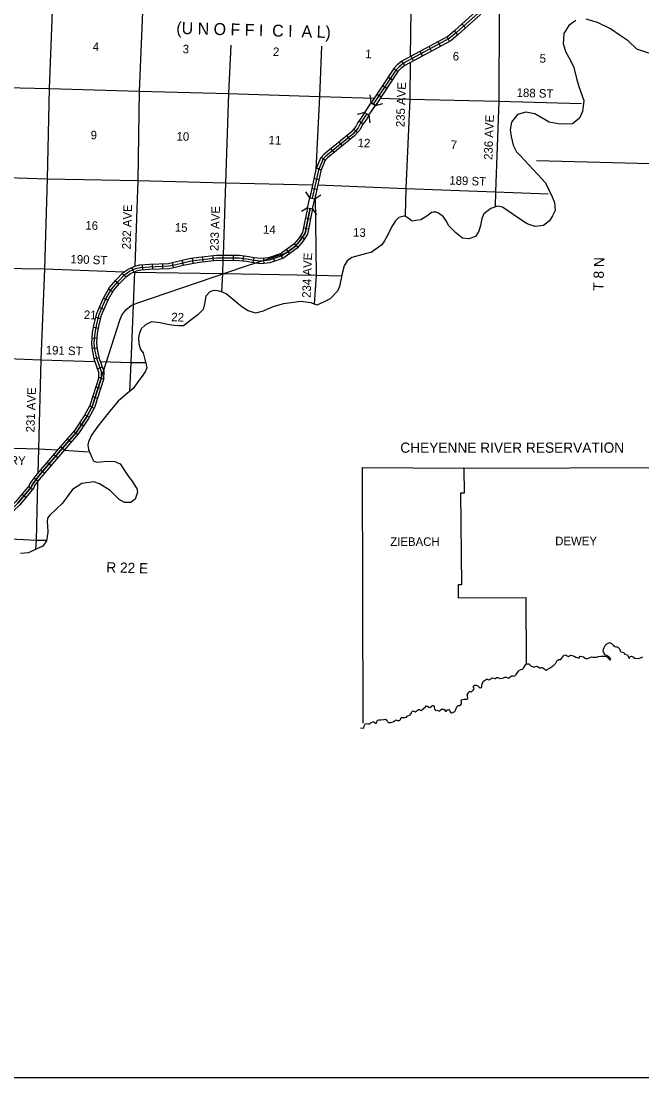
# Model space of a CAD drawing. Extents: x 751126 to 1167965, y 16172416 to 16552059.
# Drawn here: x 994524 to 1030875, y 16181979 to 16243865 of the extents above; entities that cross this region are included whole.
import ezdxf

# ---------------------------------------------------------------- set-up
doc = ezdxf.new("R2010")
doc.units = 0
for name, color, linetype in [('L13', 7, 'Continuous'), ('L14', 7, 'Continuous'), ('L16', 7, 'Continuous'), ('L18', 7, 'Continuous'), ('L2', 7, 'Continuous'), ('L23', 7, 'Continuous'), ('L30', 7, 'Continuous'), ('L31', 7, 'Continuous'), ('L37', 7, 'Continuous'), ('L52', 7, 'Continuous'), ('L8', 7, 'Continuous')]:
    doc.layers.add(name, color=color, linetype=linetype)

msp = doc.modelspace()

# ---------------------------------------------------------------- linework, layer by layer
at = {"layer": 'L13'}
for points in [[(996360, 16244984), (996173, 16239917), (996046, 16234631), (995887, 16229355), (995676, 16224030), (995534, 16218811), (995500, 16217376)], [(1001653, 16244876), (1001439, 16239759), (1001356, 16234531), (1001181, 16229522)], [(1017338, 16244506), (1017313, 16241771)], [(1022521, 16244325), (1022490, 16239187), (1022313, 16233878), (1022290, 16233014)], [(1006796, 16242458), (1006673, 16239636), (1006498, 16234402), (1006350, 16230158)], [(1012116, 16242405), (1011997, 16239443), (1011785, 16235180)], [(1017310, 16241439), (1017289, 16239301), (1017047, 16234069), (1017004, 16232485)], [(987770, 16240124), (991031, 16240047), (996173, 16239917), (1001439, 16239759), (1006673, 16239636), (1011997, 16239443), (1015206, 16239357)], [(1015566, 16239347), (1017289, 16239301), (1022490, 16239187), (1027336, 16239041)], [(988284, 16234857), (990747, 16234799), (996046, 16234631), (1001356, 16234531), (1006498, 16234402), (1011589, 16234281)], [(1011894, 16234272), (1017047, 16234069), (1022313, 16233878), (1025395, 16233748)], [(1011748, 16233639), (1011806, 16228979), (1011688, 16227298)], [(1006339, 16229858), (1006312, 16229084), (1006259, 16228009)], [(988635, 16229517), (990543, 16229431), (995887, 16229355), (1000558, 16229185)], [(1001170, 16229188), (1000950, 16223872), (1000873, 16222182)], [(1001116, 16229164), (1006312, 16229084), (1011806, 16228979), (1013293, 16228947)], [(991842, 16224187), (995676, 16224030), (998851, 16223935)], [(999173, 16223925), (1000950, 16223872), (1001760, 16223880)], [(991957, 16218907), (995534, 16218811), (996663, 16218750)], [(997027, 16218730), (998474, 16218651)], [(995488, 16216878), (995406, 16213467), (995368, 16212926)], [(986298, 16213839), (990126, 16213742), (995406, 16213467), (995983, 16213466)]]:
    msp.add_lwpolyline(points, dxfattribs=at)
at = {"layer": 'L18'}
for p, q in [((1015025, 16239089), (1014968, 16239540)), ((1014644, 16238519), (1015025, 16239089)), ((1014892, 16238353), (1015273, 16238923)), ((1015025, 16239089), (1015273, 16238923)), ((1015273, 16238923), (1015712, 16239043)), ((1014644, 16238519), (1014205, 16238399)), ((1014644, 16238519), (1014892, 16238353)), ((1014892, 16238353), (1014949, 16237902)), ((1011425, 16233522), (1011195, 16233875)), ((1011302, 16232938), (1011425, 16233522)), ((1011425, 16233522), (1011717, 16233460)), ((1011594, 16232877), (1011717, 16233460)), ((1011717, 16233460), (1012070, 16233691)), ((1011302, 16232938), (1010949, 16232708)), ((1011302, 16232938), (1011594, 16232877)), ((1011594, 16232877), (1011825, 16232523))]:
    msp.add_line(p, q, dxfattribs=at)
at = {"layer": 'L2'}
for points in [[(1027003, 16243904), (1026603, 16243606), (1026306, 16243137), (1026265, 16242528), (1026427, 16242048), (1026674, 16241598), (1026887, 16241141), (1027045, 16240510), (1027206, 16239988), (1027486, 16239220), (1027402, 16238571), (1027216, 16238191), (1026806, 16237860), (1026087, 16237829), (1025447, 16237955), (1024600, 16238445), (1024077, 16238543), (1023588, 16238397), (1023250, 16237947), (1023171, 16237498), (1023227, 16237103), (1023339, 16236607), (1023538, 16236218), (1023740, 16235995), (1024763, 16234898), (1025226, 16234401), (1025621, 16233572), (1025754, 16233251), (1025800, 16232781), (1025649, 16232468)], [(1033799, 16244073), (1033525, 16243512), (1033401, 16242947), (1033290, 16242566), (1033114, 16242228), (1032746, 16241887), (1032342, 16241764), (1031999, 16241748), (1030583, 16242229), (1030078, 16242702), (1029602, 16243024), (1029037, 16243423), (1028270, 16243786), (1027615, 16243988)], [(1025649, 16232468), (1025457, 16232164), (1025108, 16231889), (1024622, 16231835), (1024158, 16231998), (1023592, 16232373), (1023075, 16232721), (1022714, 16232964), (1022415, 16233031), (1022028, 16232899), (1021626, 16232584), (1021502, 16232303), (1021416, 16231905), (1021323, 16231556), (1021140, 16231260), (1020735, 16231121), (1020368, 16231147), (1019984, 16231458), (1019569, 16231870), (1019418, 16232175), (1019250, 16232414), (1018963, 16232622), (1018823, 16232684), (1018647, 16232681), (1018546, 16232650), (1018332, 16232480), (1017933, 16232223), (1017639, 16232181), (1017422, 16232154), (1017266, 16232266), (1017135, 16232370), (1017020, 16232440), (1016962, 16232442), (1016634, 16232375), (1016453, 16232163), (1016227, 16231835), (1015996, 16231348), (1015795, 16231002), (1015638, 16230773), (1015024, 16230313), (1014756, 16230261), (1013881, 16230026), (1013608, 16229833), (1013441, 16229536), (1013321, 16229088), (1013175, 16228332), (1013050, 16228043), (1012612, 16227595), (1012265, 16227420), (1011842, 16227231), (1011512, 16227374), (1011187, 16227408), (1010920, 16227440), (1009881, 16227300), (1009258, 16227142), (1008700, 16226873), (1008254, 16226768), (1007823, 16226896), (1007462, 16227106), (1006522, 16227892), (1006324, 16227989), (1006051, 16228072), (1005784, 16228095), (1005565, 16228009), (1005349, 16227765), (1005253, 16227308), (1005178, 16226975), (1004868, 16226666), (1004485, 16226376), (1004211, 16226149), (1004024, 16226020), (1003757, 16226019), (1003490, 16226043), (1003099, 16226095), (1002667, 16226190), (1002159, 16226246), (1001812, 16226071), (1001555, 16225836), (1001446, 16225530), (1001391, 16225322), (1001415, 16224996), (1001523, 16224642), (1001667, 16224437), (1001765, 16224050), (1001826, 16223831), (1001877, 16223554), (1001788, 16223323), (1001649, 16223126), (1001371, 16222757), (1001076, 16222356), (1000640, 16221983), (1000212, 16221602), (999790, 16221129), (999012, 16220147), (998647, 16219622), (998469, 16219234), (998423, 16219060), (998465, 16218774), (998670, 16218309), (998765, 16218123), (998930, 16218043)], [(998930, 16218043), (999189, 16218062), (999516, 16218095), (1000008, 16218073), (1000314, 16217948), (1000579, 16217548), (1000811, 16217191), (1001021, 16216918), (1001205, 16216637), (1001302, 16216493), (1001346, 16216282), (1001210, 16215877), (1000946, 16215683), (1000587, 16215684), (1000266, 16215860), (999737, 16216384), (999121, 16216768), (998773, 16216886), (998077, 16216796), (997525, 16216435), (997316, 16216148), (996943, 16215640), (996206, 16214925), (996076, 16214753), (996045, 16214561), (996072, 16214310), (996096, 16213942), (996006, 16213426), (995789, 16213122), (995476, 16212972), (994960, 16212735), (994483, 16212690)]]:
    msp.add_lwpolyline(points, dxfattribs=at)
at = {"layer": 'L23'}
msp.add_lwpolyline([(1091107, 16361501), (1165325, 16361501), (1165325, 16181980), (911349, 16181979)], dxfattribs=at)
at = {"layer": 'L31'}
for points in [[(1014545, 16202760), (1014518, 16217724), (1020444, 16217689), (1020439, 16217689), (1032891, 16217729)], [(1020444, 16217689), (1020469, 16216229), (1020248, 16216227), (1020305, 16210858), (1020115, 16210857), (1020112, 16210082), (1024076, 16210112), (1024103, 16206256)], [(1028709, 16206680), (1028847, 16206628), (1028938, 16206528), (1029014, 16206433), (1029060, 16206491), (1028979, 16206607), (1028846, 16206691), (1028724, 16206754), (1028659, 16206838), (1028604, 16206974), (1028629, 16207080), (1028659, 16207186), (1028720, 16207292), (1028824, 16207392), (1028892, 16207440), (1028986, 16207477), (1029098, 16207425), (1029210, 16207304), (1029285, 16207247), (1029391, 16207226), (1029459, 16207221), (1029492, 16207179), (1029556, 16207100), (1029606, 16206990), (1029622, 16206948), (1029723, 16206901), (1029824, 16206864), (1029850, 16206849), (1029867, 16206791), (1030031, 16206755), (1030130, 16206544), (1030186, 16206650), (1030270, 16206671), (1030376, 16206609), (1030425, 16206561), (1030704, 16206542), (1030924, 16206627)], [(1020899, 16204595), (1020951, 16204637), (1020962, 16204643), (1021003, 16204685), (1021049, 16204759), (1021021, 16204854), (1021020, 16204922), (1021083, 16204970), (1021178, 16204976), (1021278, 16204934), (1021348, 16204861), (1021412, 16204814), (1021480, 16204840), (1021506, 16204893), (1021499, 16204972), (1021585, 16205184), (1021663, 16205258), (1021767, 16205327), (1021841, 16205338), (1021916, 16205285), (1021994, 16205307), (1022041, 16205360), (1022114, 16205413), (1022209, 16205387), (1022262, 16205366), (1022325, 16205377), (1022346, 16205430), (1022441, 16205420), (1022520, 16205383), (1022621, 16205373), (1022778, 16205416), (1022846, 16205443), (1022920, 16205438), (1023026, 16205407), (1023121, 16205407), (1023152, 16205439), (1023204, 16205492), (1023246, 16205529), (1023319, 16205524), (1023383, 16205514), (1023430, 16205530), (1023508, 16205594), (1023657, 16205806), (1023714, 16205864), (1023804, 16205891), (1023882, 16205918), (1023945, 16205976), (1024011, 16206071), (1024052, 16206177), (1024093, 16206230), (1024246, 16206225), (1024326, 16206157), (1024391, 16206089), (1024502, 16206058), (1024607, 16206058), (1024707, 16206096), (1024792, 16206075), (1024883, 16205986), (1024930, 16205991), (1024998, 16206018), (1025040, 16206018), (1025136, 16205945), (1025195, 16205898), (1025280, 16205850), (1025333, 16205888), (1025463, 16205978), (1025697, 16206132), (1025827, 16206270), (1025919, 16206429), (1026003, 16206471), (1026082, 16206487), (1026160, 16206541), (1026233, 16206609), (1026258, 16206662), (1026294, 16206715), (1026378, 16206747), (1026447, 16206737), (1026500, 16206690), (1026569, 16206664), (1026637, 16206691), (1026700, 16206733), (1026790, 16206712), (1026917, 16206666), (1027007, 16206618), (1027129, 16206587), (1027208, 16206572), (1027265, 16206678), (1027360, 16206657), (1027461, 16206631), (1027546, 16206558), (1027642, 16206511), (1027747, 16206554), (1027825, 16206601), (1027924, 16206644), (1027999, 16206618), (1028067, 16206608), (1028209, 16206624), (1028341, 16206651), (1028467, 16206684), (1028551, 16206674), (1028709, 16206680)], [(1014397, 16202469), (1014571, 16202464), (1014597, 16202480), (1014637, 16202628), (1014678, 16202718), (1014746, 16202734), (1014826, 16202703), (1014926, 16202704), (1014983, 16202746), (1015025, 16202783), (1015119, 16202831), (1015187, 16202826), (1015251, 16202779), (1015310, 16202742), (1015351, 16202801), (1015391, 16202922), (1015465, 16202938), (1015596, 16202955), (1015770, 16202971), (1015854, 16202977), (1015934, 16202935), (1015983, 16202846), (1016047, 16202788), (1016179, 16202784), (1016310, 16202837), (1016420, 16202911), (1016482, 16202943), (1016572, 16202917), (1016673, 16202907), (1016740, 16202966), (1016750, 16203034), (1016775, 16203082), (1016786, 16203092), (1016881, 16203093), (1016934, 16203077), (1016991, 16203083), (1017091, 16203110), (1017132, 16203168), (1017310, 16203237), (1017346, 16203306), (1017428, 16203433), (1017470, 16203476), (1017571, 16203434), (1017603, 16203413), (1017629, 16203418), (1017671, 16203450), (1017728, 16203519), (1017785, 16203556), (1017854, 16203551), (1017896, 16203515), (1017949, 16203499), (1018204, 16203701), (1018235, 16203764), (1018330, 16203749), (1018394, 16203691), (1018447, 16203665), (1018547, 16203702), (1018562, 16203755), (1018625, 16203787), (1018672, 16203782), (1018704, 16203740), (1018716, 16203687), (1018734, 16203577), (1018819, 16203498), (1018877, 16203509), (1018962, 16203483), (1019041, 16203467), (1019072, 16203520), (1019134, 16203573), (1019240, 16203579), (1019282, 16203564), (1019325, 16203532), (1019357, 16203474), (1019411, 16203443), (1019478, 16203522), (1019493, 16203538), (1019572, 16203560), (1019610, 16203497), (1019643, 16203423), (1019681, 16203360), (1019734, 16203355), (1019797, 16203376), (1019917, 16203435), (1019968, 16203519), (1020039, 16203699), (1020122, 16203784), (1020243, 16203795), (1020315, 16203880), (1020308, 16203985), (1020291, 16204101), (1020348, 16204138), (1020442, 16204160), (1020574, 16204150), (1020632, 16204156), (1020674, 16204203), (1020656, 16204346), (1020654, 16204414), (1020721, 16204531), (1020767, 16204599), (1020836, 16204616), (1020899, 16204595)]]:
    msp.add_lwpolyline(points, dxfattribs=at)
at = {"layer": 'L52'}
msp.add_lwpolyline([(1024714, 16235713), (1035829, 16235406)], dxfattribs=at)
at = {"layer": 'L8'}
for p, q in [((1020094, 16243069), (1019902, 16243296)), ((1020542, 16243469), (1020343, 16243691)), ((1019080, 16242395), (1018939, 16242658)), ((1019605, 16242678), (1019464, 16242940)), ((1018029, 16241829), (1017888, 16242092)), ((1018555, 16242112), (1018413, 16242375)), ((1017000, 16241278), (1016816, 16241512)), ((1017504, 16241547), (1017362, 16241809)), ((1016593, 16240912), (1016344, 16241077)), ((1016263, 16240415), (1016014, 16240580)), ((1015603, 16239421), (1015355, 16239586)), ((1015933, 16239918), (1015684, 16240083)), ((1015273, 16238924), (1015025, 16239089)), ((1014645, 16238517), (1014894, 16238352)), ((1014310, 16238029), (1014554, 16237857)), ((1013590, 16237148), (1013779, 16236917)), ((1014001, 16237539), (1014228, 16237346)), ((1013128, 16236772), (1013316, 16236540)), ((1012118, 16235906), (1012340, 16235708)), ((1012665, 16236395), (1012853, 16236164)), ((1011822, 16235266), (1012097, 16235152)), ((1011673, 16234662), (1011965, 16234599)), ((1011546, 16234079), (1011838, 16234016)), ((1011181, 16232352), (1011474, 16232294)), ((1011065, 16231767), (1011357, 16231709)), ((1010868, 16231274), (1011119, 16231113)), ((1009829, 16229983), (1009736, 16230266)), ((1010064, 16230485), (1010240, 16230244)), ((1010514, 16230822), (1010740, 16230628)), ((1001642, 16229306), (1001623, 16229604)), ((1002234, 16229340), (1002222, 16229638)), ((1002830, 16229365), (1002818, 16229663)), ((1003444, 16229430), (1003387, 16229723)), ((1004027, 16229574), (1003962, 16229865)), ((1004601, 16229688), (1004558, 16229983)), ((1005189, 16229767), (1005153, 16230064)), ((1005781, 16229838), (1005745, 16230135)), ((1006357, 16229858), (1006360, 16230157)), ((1006954, 16229853), (1006956, 16230152)), ((1007534, 16229824), (1007566, 16230120)), ((1008114, 16229735), (1008165, 16230029)), ((1008747, 16229699), (1008718, 16229996)), ((1009361, 16229819), (1009267, 16230102)), ((1000665, 16228887), (1000450, 16229093)), ((1001121, 16229167), (1000999, 16229440)), ((1000261, 16228459), (1000034, 16228654)), ((999901, 16228020), (999643, 16228169)), ((999617, 16227513), (999345, 16227635)), ((999184, 16226433), (998894, 16226504)), ((999376, 16226969), (999103, 16227088)), ((999054, 16225859), (998761, 16225916)), ((998980, 16225285), (998682, 16225307)), ((998988, 16224717), (998691, 16224687)), ((999102, 16224148), (998810, 16224086)), ((999287, 16223603), (999006, 16223503)), ((999081, 16223016), (999365, 16222925)), ((998898, 16222448), (999182, 16222357)), ((998715, 16221880), (998999, 16221789)), ((998538, 16221340), (998800, 16221198)), ((997939, 16220324), (998188, 16220160)), ((998254, 16220815), (998517, 16220673)), ((997616, 16219848), (997840, 16219651)), ((997222, 16219400), (997446, 16219203)), ((996442, 16218493), (996670, 16218301)), ((996827, 16218949), (997055, 16218756)), ((996057, 16218038), (996284, 16217845)), ((995671, 16217582), (995899, 16217390)), ((994958, 16216633), (995188, 16216444)), ((995289, 16217118), (995523, 16216933)), ((994579, 16216172), (994809, 16215983))]:
    msp.add_line(p, q, dxfattribs=at)
for points in [[(1024324, 16251199), (1024149, 16251186), (1023216, 16251089), (1023003, 16251036), (1022657, 16250883), (1022446, 16250735), (1022207, 16250457), (1022069, 16250230), (1021879, 16249804), (1021812, 16248371), (1021819, 16247221), (1021734, 16244939), (1021405, 16244242), (1020122, 16243091), (1019680, 16242717), (1016992, 16241270), (1016755, 16241085), (1016591, 16240908), (1015274, 16238923)], [(1021160, 16244425), (1019925, 16243317), (1019510, 16242966), (1016827, 16241522), (1016551, 16241306), (1016354, 16241094), (1015024, 16239089)], [(1021282, 16244334), (1020023, 16243204), (1019595, 16242842), (1016909, 16241396), (1016653, 16241195), (1016472, 16241001), (1015149, 16239006)], [(1014645, 16238517), (1014515, 16238322), (1014239, 16237929), (1014126, 16237689), (1013845, 16237357), (1012266, 16236071), (1012060, 16235841)], [(1014770, 16238434), (1014639, 16238238), (1014369, 16237854), (1014253, 16237607), (1013951, 16237249), (1012370, 16235963), (1012189, 16235760)], [(1014895, 16238351), (1014763, 16238153), (1014499, 16237778), (1014381, 16237525), (1014056, 16237142), (1012474, 16235854), (1012318, 16235679)], [(1012060, 16235841), (1011785, 16235179), (1011424, 16233523)], [(1012189, 16235760), (1011929, 16235134), (1011571, 16233491)], [(1012189, 16235760), (1011929, 16235134), (1011571, 16233491)], [(1012318, 16235679), (1012072, 16235089), (1011718, 16233459)], [(994329, 16215633), (995125, 16216602), (995162, 16216717), (995569, 16217230), (996951, 16218865), (997771, 16219799), (998348, 16220674), (998685, 16221298), (1000311, 16226352), (1000429, 16226648), (1000663, 16226950), (1000970, 16227208), (1001308, 16227348), (1007549, 16229479), (1010058, 16230296), (1010595, 16230688), (1010889, 16231030), (1011151, 16231439), (1011444, 16232908)], [(1011297, 16232938), (1011010, 16231496), (1010768, 16231119), (1010493, 16230799), (1009766, 16230268)], [(1011444, 16232908), (1011151, 16231439), (1010889, 16231030), (1010595, 16230688), (1009835, 16230133)], [(1011591, 16232879), (1011293, 16231382), (1011009, 16230940), (1010698, 16230577), (1009905, 16229998)], [(999073, 16222996), (999079, 16223296), (998828, 16224001), (998697, 16224617), (998658, 16224995), (998706, 16225636), (998804, 16226142), (998950, 16226736), (999155, 16227211), (999378, 16227711), (999694, 16228259), (1000068, 16228694), (1000496, 16229143), (1000789, 16229346), (1001178, 16229521), (1001484, 16229595), (1002032, 16229631), (1003152, 16229678), (1003470, 16229740), (1003950, 16229864), (1004364, 16229955), (1004937, 16230039), (1005957, 16230161), (1007302, 16230150), (1007746, 16230102), (1008199, 16230024), (1008566, 16229982), (1009038, 16230027), (1009766, 16230268)], [(999223, 16222971), (999230, 16223321), (998972, 16224041), (998845, 16224640), (998809, 16224997), (998855, 16225617), (998950, 16226110), (999093, 16226689), (999292, 16227151), (999512, 16227643), (999816, 16228172), (1000179, 16228593), (1000594, 16229029), (1000863, 16229215), (1001227, 16229378), (1001507, 16229447), (1002040, 16229481), (1003170, 16229529), (1003503, 16229594), (1003985, 16229718), (1004391, 16229808), (1004957, 16229890), (1005965, 16230011), (1007293, 16230000), (1007725, 16229953), (1008177, 16229875), (1008565, 16229831), (1009069, 16229879), (1009835, 16230133)], [(999372, 16222946), (999380, 16223346), (999117, 16224082), (998994, 16224663), (998960, 16224999), (999003, 16225597), (999097, 16226078), (999235, 16226641), (999430, 16227090), (999646, 16227575), (999939, 16228085), (1000290, 16228493), (1000693, 16228914), (1000937, 16229084), (1001276, 16229236), (1001530, 16229298), (1002048, 16229331), (1003188, 16229380), (1003536, 16229448), (1004020, 16229572), (1004418, 16229660), (1004976, 16229741), (1005974, 16229861), (1007285, 16229850), (1007704, 16229805), (1008156, 16229727), (1008564, 16229680), (1009100, 16229731), (1009905, 16229998)], [(999372, 16222946), (998823, 16221239), (998477, 16220597), (997891, 16219708), (997065, 16218767), (995685, 16217135), (995296, 16216646), (995259, 16216529), (994439, 16215530), (993263, 16214431), (992810, 16214148), (992507, 16214004), (992266, 16213953), (990660, 16213916), (990514, 16213944)], [(999223, 16222971), (998685, 16221298), (998348, 16220674), (997771, 16219799), (996951, 16218865), (995569, 16217230), (995162, 16216717), (995125, 16216602), (994329, 16215633), (993171, 16214551), (992738, 16214280), (992459, 16214147), (992249, 16214103), (990672, 16214067), (990542, 16214091)], [(999073, 16222996), (998546, 16221357), (998219, 16220751), (997652, 16219890), (996838, 16218963), (995453, 16217325), (995027, 16216789), (994991, 16216675), (994219, 16215736), (993079, 16214670), (992666, 16214412), (992410, 16214290), (992232, 16214253), (990685, 16214217), (990569, 16214239)]]:
    msp.add_lwpolyline(points, dxfattribs=at)

# ---------------------------------------------------------------- texts
at = {"layer": 'L14'}
for s, p in [('4', (998709, 16242128)), ('3', (1003978, 16241987)), ('2', (1009263, 16241828)), ('1', (1014668, 16241699)), ('6', (1019793, 16241567)), ('5', (1024879, 16241435)), ('9', (998584, 16236950)), ('10', (1003617, 16236875)), ('11', (1009010, 16236655)), ('12', (1014223, 16236491)), ('7', (1019674, 16236381)), ('16', (998279, 16231658)), ('15', (1003518, 16231543)), ('14', (1008682, 16231417)), ('13', (1013954, 16231251)), ('21', (998190, 16226425)), ('22', (1003311, 16226293))]:
    msp.add_text(s, height=500, rotation=358.13529, dxfattribs=at).set_placement(p)
at = {"layer": 'L16'}
msp.add_text('CHERRY', height=500, rotation=357.74678, dxfattribs=at).set_placement((991955, 16217982))
at = {"layer": 'L30'}
for s, rotation, p in [('235 AVE', 88.00001, (1016971, 16237647)), ('188 ST', 357.99999, (1023533, 16239437)), ('236 AVE', 88.00001, (1022120, 16235731)), ('189 ST', 357.99999, (1019591, 16234297)), ('232 AVE', 88.00001, (1000931, 16230491)), ('233 AVE', 88.00001, (1006079, 16230393)), ('234 AVE', 88.00001, (1011478, 16227654)), ('190 ST', 357.99999, (997407, 16229684)), ('191 ST', 357.99999, (995958, 16224361)), ('231 AVE', 88.00001, (995302, 16219773))]:
    msp.add_text(s, height=500, rotation=rotation, dxfattribs=at).set_placement(p)
at = {"layer": 'L31'}
for s, height, p in [('CHEYENNE RIVER RESERVATION', 599.99, (1016729, 16218587)), ('ZIEBACH', 500, (1016138, 16213132)), ('DEWEY', 500, (1025798, 16213174))]:
    msp.add_text(s, height=height, rotation=0.00107, dxfattribs=at).set_placement(p)
at = {"layer": 'L37'}
msp.add_text('(U N O F F I  C I  A L)', height=699.98, rotation=358.44234, dxfattribs=at).set_placement((1003605, 16243120))
at = {"layer": 'L52'}
for s, rotation, p in [('T 8 N', 88.36162, (1028621, 16228070)), ('R 22 E', 358.48967, (999504, 16211584))]:
    msp.add_text(s, height=600, rotation=rotation, dxfattribs=at).set_placement(p)

doc.saveas('drawing.dxf')
